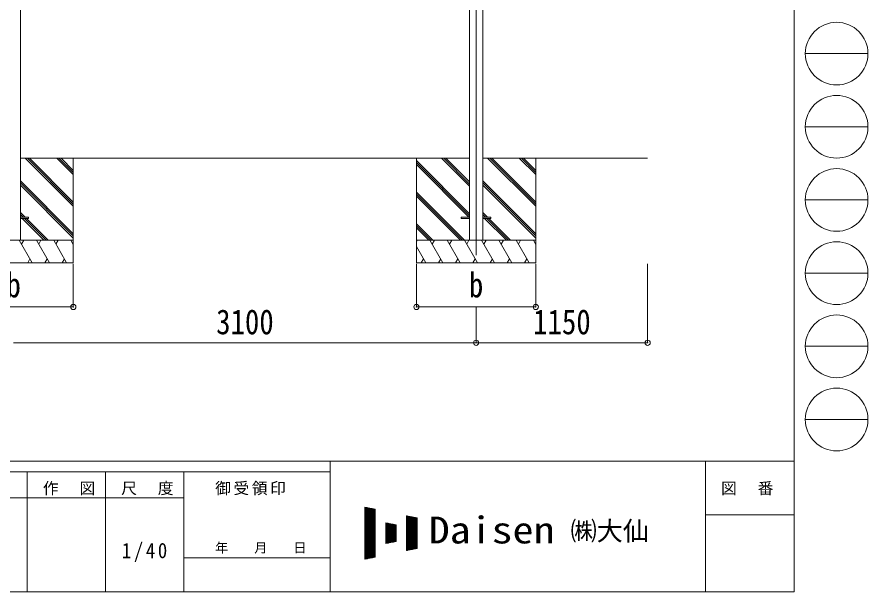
# Model space of a CAD drawing. Units: millimetres at full size. Extents: x -9783 to 9892, y -6828 to 6752.
# Drawn here: x 4187 to 9892, y -6828 to -2978 of the extents above; entities that cross this region are included whole.
import ezdxf
from ezdxf.enums import TextEntityAlignment as Align

# ---------------------------------------------------------------- set-up
doc = ezdxf.new("R2010")
doc.units = ezdxf.units.MM
doc.header["$LTSCALE"] = 35
doc.header["$PDMODE"] = 32
doc.header["$PDSIZE"] = 35
for name, color, linetype, lineweight in [('0-0_0', 7, 'Continuous', 9), ('0-1_本体', 4, 'Continuous', 9), ('0-2_部品', 7, 'Continuous', 9), ('0-8_PARTS2', 2, 'Continuous', 9), ('0-A_寸法', 6, 'Continuous', 9), ('F-0_240', 7, 'Continuous', 9)]:
    doc.layers.add(name, color=color, linetype=linetype, lineweight=lineweight)
doc.styles.add('ＭＳ ゴシック', font='')
doc.styles.get('ＭＳ ゴシック').set_extended_font_data('MS Gothic')

msp = doc.modelspace()

# ---------------------------------------------------------------- linework, layer by layer
at = {"layer": '0-0_0'}
for p, q in [((7219.1, -3923.2), (4209.9, -3923.2)), ((4564.7, -4245.66), (4242.24, -3923.2)), ((4564.7, -4231.51), (4256.38, -3923.2)), ((4564.7, -4217.37), (4270.52, -3923.2)), ((4564.7, -4033.53), (4454.37, -3923.2)), ((4564.7, -4019.38), (4468.51, -3923.2)), ((4564.7, -4005.24), (4482.66, -3923.2)), ((4564.7, -3923.2), (4564.7, -4623.19)), ((6864.3, -3923.2), (6864.3, -4623.19)), ((7219.1, -4108.82), (7033.47, -3923.2)), ((7219.1, -4094.68), (7047.61, -3923.2)), ((7219.1, -4080.54), (7061.76, -3923.2)), ((8414.7, -3923.2), (7309.5, -3923.2)), ((7664.3, -4245.66), (7341.84, -3923.2)), ((7664.3, -4231.51), (7355.98, -3923.2)), ((7664.3, -4217.37), (7370.12, -3923.2)), ((7664.3, -4033.53), (7553.97, -3923.2)), ((7664.3, -4019.38), (7568.11, -3923.2)), ((7664.3, -4005.24), (7582.26, -3923.2)), ((7664.3, -3923.2), (7664.3, -4623.19)), ((7219.1, -4292.67), (6864.3, -3937.87)), ((7219.1, -4306.81), (6864.3, -3952.02)), ((7216.84, -4318.7), (6864.3, -3966.16)), ((4564.7, -4429.5), (4209.9, -4074.71)), ((4564.7, -4443.65), (4209.9, -4088.85)), ((4564.7, -4457.79), (4209.9, -4102.99)), ((7664.3, -4429.5), (7309.5, -4074.71)), ((7664.3, -4443.65), (7309.5, -4088.85)), ((7664.3, -4457.79), (7309.5, -4102.99)), ((7187.49, -4473.19), (6864.3, -4150.01)), ((7173.35, -4473.19), (6864.3, -4164.15)), ((7159.21, -4473.19), (6864.3, -4178.29)), ((4241.76, -4318.7), (4209.9, -4286.84)), ((4227.62, -4318.7), (4209.9, -4300.98)), ((4213.48, -4318.7), (4209.9, -4315.12)), ((4367.98, -4473.19), (4222.48, -4327.7)), ((4382.12, -4473.19), (4236.62, -4327.7)), ((4396.26, -4473.19), (4250.76, -4327.7)), ((7341.36, -4318.7), (7309.5, -4286.84)), ((7327.22, -4318.7), (7309.5, -4300.98)), ((7313.08, -4318.7), (7309.5, -4315.12)), ((7467.58, -4473.19), (7322.08, -4327.7)), ((7481.72, -4473.19), (7336.22, -4327.7)), ((7495.86, -4473.19), (7350.36, -4327.7)), ((6975.36, -4473.19), (6864.3, -4362.14)), ((6961.22, -4473.19), (6864.3, -4376.28)), ((6947.08, -4473.19), (6864.3, -4390.42)), ((3764.7, -4473.19), (4564.7, -4473.19)), ((4289.02, -4623.19), (4202.41, -4473.19)), ((4217.41, -4499.18), (4232.42, -4473.19)), ((4404.49, -4623.19), (4317.88, -4473.19)), ((4332.88, -4499.18), (4347.89, -4473.19)), ((4519.96, -4623.19), (4433.35, -4473.19)), ((4448.35, -4499.18), (4463.35, -4473.19)), ((4564.7, -4500.7), (4548.82, -4473.19)), ((6864.3, -4473.19), (7664.3, -4473.19)), ((6870.13, -4473.19), (6864.3, -4483.29)), ((7042.21, -4623.19), (6955.6, -4473.19)), ((6985.6, -4473.19), (6970.6, -4499.18)), ((7157.68, -4623.19), (7071.07, -4473.19)), ((7086.07, -4499.18), (7101.07, -4473.19)), ((7273.15, -4623.19), (7186.54, -4473.19)), ((7201.54, -4499.18), (7216.54, -4473.19)), ((7388.62, -4623.19), (7302.01, -4473.19)), ((7317.01, -4499.18), (7332.01, -4473.19)), ((7504.09, -4623.19), (7417.48, -4473.19)), ((7432.48, -4499.18), (7447.49, -4473.19)), ((7619.56, -4623.19), (7532.95, -4473.19)), ((7547.95, -4499.18), (7562.95, -4473.19)), ((7664.3, -4500.7), (7648.42, -4473.19)), ((6926.74, -4623.19), (6864.3, -4515.06)), ((4274.02, -4597.21), (4259.02, -4623.19)), ((4389.49, -4597.21), (4374.49, -4623.19)), ((4504.96, -4597.22), (4489.96, -4623.19)), ((6911.74, -4597.22), (6896.74, -4623.19)), ((7027.21, -4597.22), (7012.21, -4623.19)), ((7142.68, -4597.21), (7127.68, -4623.19)), ((7258.15, -4597.21), (7243.15, -4623.19)), ((7373.62, -4597.21), (7358.62, -4623.19)), ((7489.09, -4597.21), (7474.09, -4623.19)), ((7604.56, -4597.22), (7589.56, -4623.19)), ((4564.7, -4623.19), (3764.7, -4623.19)), ((7664.3, -4623.19), (6864.3, -4623.19))]:
    msp.add_line(p, q, dxfattribs=at)
at = {"layer": '0-1_本体'}
for p, q in [((4209.9, -996.81), (4209.9, -4473.19)), ((7219.5, -996.81), (7219.5, -4473.19)), ((7309.9, -996.81), (7309.9, -4473.19))]:
    msp.add_line(p, q, dxfattribs=at)
at = {"layer": '0-2_部品', "color": 4}
for p, q in [((4209.9, -4318.7), (4264.7, -4318.7)), ((4209.9, -4327.7), (4264.7, -4327.7)), ((4264.7, -4318.7), (4264.7, -4327.7)), ((7164.7, -4318.7), (7219.5, -4318.7)), ((7309.5, -4318.7), (7364.3, -4318.7)), ((7309.5, -4327.7), (7364.3, -4327.7)), ((7364.3, -4318.7), (7364.3, -4327.7))]:
    msp.add_line(p, q, dxfattribs=at)
msp.add_lwpolyline([(7164.7, -4318.7), (7164.7, -4327.7), (7219.5, -4327.7)], dxfattribs=at)
at = {"layer": '0-8_PARTS2'}
msp.add_line((7264.7, -1023.2), (7264.7, -4573.19), dxfattribs=at)
at = {"layer": '0-A_寸法'}
for p, q in [((4564.7, -4919.58), (4564.7, -4630.61)), ((6864.7, -4919.58), (6864.7, -4630.61)), ((7664.7, -4919.58), (7664.7, -4630.61)), ((8414.7, -5159.56), (8414.7, -4630.61)), ((4564.7, -4919.58), (3764.7, -4919.58)), ((7664.7, -4919.58), (6864.7, -4919.58)), ((7264.7, -5159.56), (7264.7, -4919.58)), ((7264.7, -5159.56), (4164.7, -5159.56)), ((8414.7, -5159.56), (7264.7, -5159.56))]:
    msp.add_line(p, q, dxfattribs=at)
for p in [(4564.7, -4919.58), (6864.7, -4919.58), (7664.7, -4919.58), (7264.7, -5159.56), (8414.7, -5159.56)]:
    msp.add_point(p, dxfattribs=at)
at = {"layer": 'F-0_240', "color": 5}
for p, q in [((9396.97, 6751.9), (9396.97, -6828.1)), ((-9783.03, -5953.1), (9396.97, -5953.1)), ((6285.75, -5953.1), (6285.75, -6828.1)), ((8801.97, -5953.1), (8801.97, -6828.1)), ((-9783.03, -6023.1), (6285.75, -6023.1)), ((4255.75, -6023.1), (4255.75, -6828.1)), ((4780.75, -6023.1), (4780.75, -6828.1)), ((5305.75, -6023.1), (5305.75, -6828.1)), ((3205.75, -6198.1), (5305.75, -6198.1)), ((8801.97, -6311.85), (9396.97, -6311.85)), ((5305.75, -6600.6), (6285.75, -6600.6)), ((-9783.03, -6828.1), (9396.97, -6828.1))]:
    msp.add_line(p, q, dxfattribs=at)
at = {"layer": 'F-0_240', "color": 4}
for p, q in [((9471.77, -3223.1), (9891.77, -3223.1)), ((9471.77, -3713.1), (9891.77, -3713.1)), ((9471.77, -4203.1), (9891.77, -4203.1)), ((9471.77, -4693.1), (9891.77, -4693.1)), ((9471.77, -5183.1), (9891.77, -5183.1)), ((9471.77, -5673.1), (9891.77, -5673.1))]:
    msp.add_line(p, q, dxfattribs=at)
at = {"layer": 'F-0_240'}
for p, q in [((6519.04, -6259.47), (6589.04, -6274.05)), ((6519.04, -6259.47), (6519.04, -6609.47)), ((6519.04, -6262.76), (6534.85, -6262.76)), ((6519.04, -6266.26), (6551.65, -6266.26)), ((6519.04, -6269.76), (6568.45, -6269.76)), ((6519.04, -6273.26), (6585.25, -6273.26)), ((6521.12, -6609.03), (6521.12, -6259.9)), ((6524.62, -6608.3), (6524.62, -6260.63)), ((6528.12, -6607.58), (6528.12, -6261.36)), ((6531.62, -6606.85), (6531.62, -6262.09)), ((6535.12, -6606.12), (6535.12, -6262.81)), ((6538.62, -6605.39), (6538.62, -6263.54)), ((6542.12, -6604.66), (6542.12, -6264.27)), ((6545.62, -6603.93), (6545.62, -6265)), ((6549.12, -6603.2), (6549.12, -6265.73)), ((6552.62, -6602.47), (6552.62, -6266.46)), ((6556.12, -6601.74), (6556.12, -6267.19)), ((6559.62, -6601.01), (6559.62, -6267.92)), ((6563.12, -6600.28), (6563.12, -6268.65)), ((6566.62, -6599.55), (6566.62, -6269.38)), ((6570.12, -6598.83), (6570.12, -6270.11)), ((6573.62, -6598.1), (6573.62, -6270.84)), ((6577.12, -6597.37), (6577.12, -6271.56)), ((6580.62, -6596.64), (6580.62, -6272.29)), ((6584.12, -6595.91), (6584.12, -6273.02)), ((6587.62, -6595.18), (6587.62, -6273.75)), ((6589.04, -6274.05), (6589.04, -6594.88)), ((6519.04, -6276.76), (6589.04, -6276.76)), ((6519.04, -6280.26), (6589.04, -6280.26)), ((6519.04, -6283.76), (6589.04, -6283.76)), ((6519.04, -6287.26), (6589.04, -6287.26)), ((6519.04, -6290.76), (6589.04, -6290.76)), ((6519.04, -6294.26), (6589.04, -6294.26)), ((6519.04, -6297.76), (6589.04, -6297.76)), ((6519.04, -6301.26), (6589.04, -6301.26)), ((6519.04, -6304.76), (6589.04, -6304.76)), ((6519.04, -6308.26), (6589.04, -6308.26)), ((6519.04, -6311.76), (6589.04, -6311.76)), ((6519.04, -6315.26), (6589.04, -6315.26)), ((6519.04, -6318.76), (6589.04, -6318.76)), ((6519.04, -6322.26), (6589.04, -6322.26)), ((6519.04, -6325.76), (6589.04, -6325.76)), ((6519.04, -6329.26), (6589.04, -6329.26)), ((6799.04, -6317.8), (6869.04, -6332.38)), ((6799.04, -6317.8), (6799.04, -6551.13)), ((6799.04, -6318.76), (6803.65, -6318.76)), ((6799.04, -6322.26), (6820.45, -6322.26)), ((6799.04, -6325.76), (6837.25, -6325.76)), ((6799.04, -6329.26), (6854.05, -6329.26)), ((6801.12, -6550.7), (6801.12, -6318.23)), ((6804.62, -6549.97), (6804.62, -6318.96)), ((6808.12, -6549.24), (6808.12, -6319.69)), ((6811.62, -6548.51), (6811.62, -6320.42)), ((6815.12, -6547.78), (6815.12, -6321.15)), ((6818.62, -6547.05), (6818.62, -6321.88)), ((6822.12, -6546.33), (6822.12, -6322.61)), ((6825.62, -6545.6), (6825.62, -6323.34)), ((6829.12, -6544.87), (6829.12, -6324.06)), ((6832.62, -6544.14), (6832.62, -6324.79)), ((6836.12, -6543.41), (6836.12, -6325.52)), ((6839.62, -6542.68), (6839.62, -6326.25)), ((6843.12, -6541.95), (6843.12, -6326.98)), ((6846.62, -6541.22), (6846.62, -6327.71)), ((6850.12, -6540.49), (6850.12, -6328.44)), ((6853.62, -6539.76), (6853.62, -6329.17)), ((6857.12, -6539.03), (6857.12, -6329.9)), ((6860.62, -6538.3), (6860.62, -6330.63)), ((6864.12, -6537.58), (6864.12, -6331.36)), ((6519.04, -6332.76), (6589.04, -6332.76)), ((6519.04, -6336.26), (6589.04, -6336.26)), ((6519.04, -6339.76), (6589.04, -6339.76)), ((6519.04, -6343.26), (6589.04, -6343.26)), ((6519.04, -6346.76), (6589.04, -6346.76)), ((6519.04, -6350.26), (6589.04, -6350.26)), ((6519.04, -6353.76), (6589.04, -6353.76)), ((6519.04, -6357.26), (6589.04, -6357.26)), ((6519.04, -6360.76), (6589.04, -6360.76)), ((6519.04, -6364.26), (6589.04, -6364.26)), ((6519.04, -6367.76), (6589.04, -6367.76)), ((6519.04, -6371.26), (6589.04, -6371.26)), ((6519.04, -6374.76), (6589.04, -6374.76)), ((6519.04, -6378.26), (6589.04, -6378.26)), ((6519.04, -6381.76), (6589.04, -6381.76)), ((6519.04, -6385.26), (6589.04, -6385.26)), ((6519.04, -6388.76), (6589.04, -6388.76)), ((6659.04, -6364.47), (6729.04, -6379.05)), ((6659.04, -6364.47), (6659.04, -6504.47)), ((6659.04, -6367.76), (6674.85, -6367.76)), ((6659.04, -6371.26), (6691.65, -6371.26)), ((6659.04, -6374.76), (6708.45, -6374.76)), ((6659.04, -6378.26), (6725.25, -6378.26)), ((6659.04, -6381.76), (6729.04, -6381.76)), ((6659.04, -6385.26), (6729.04, -6385.26)), ((6659.04, -6388.76), (6729.04, -6388.76)), ((6661.12, -6504.03), (6661.12, -6364.9)), ((6664.62, -6503.3), (6664.62, -6365.63)), ((6668.12, -6502.58), (6668.12, -6366.36)), ((6671.62, -6501.85), (6671.62, -6367.09)), ((6675.12, -6501.12), (6675.12, -6367.81)), ((6678.62, -6500.39), (6678.62, -6368.54)), ((6682.12, -6499.66), (6682.12, -6369.27)), ((6685.62, -6498.93), (6685.62, -6370)), ((6689.12, -6498.2), (6689.12, -6370.73)), ((6692.62, -6497.47), (6692.62, -6371.46)), ((6696.12, -6496.74), (6696.12, -6372.19)), ((6699.62, -6496.01), (6699.62, -6372.92)), ((6703.12, -6495.28), (6703.12, -6373.65)), ((6706.62, -6494.55), (6706.62, -6374.38)), ((6710.12, -6493.83), (6710.12, -6375.11)), ((6713.62, -6493.1), (6713.62, -6375.84)), ((6717.12, -6492.37), (6717.12, -6376.56)), ((6720.62, -6491.64), (6720.62, -6377.29)), ((6724.12, -6490.91), (6724.12, -6378.02)), ((6727.62, -6490.18), (6727.62, -6378.75)), ((6729.04, -6379.05), (6729.04, -6489.88)), ((6799.04, -6332.76), (6869.04, -6332.76)), ((6799.04, -6336.26), (6869.04, -6336.26)), ((6799.04, -6339.76), (6869.04, -6339.76)), ((6799.04, -6343.26), (6869.04, -6343.26)), ((6799.04, -6346.76), (6869.04, -6346.76)), ((6799.04, -6350.26), (6869.04, -6350.26)), ((6799.04, -6353.76), (6869.04, -6353.76)), ((6799.04, -6357.26), (6869.04, -6357.26)), ((6799.04, -6360.76), (6869.04, -6360.76)), ((6799.04, -6364.26), (6869.04, -6364.26)), ((6799.04, -6367.76), (6869.04, -6367.76)), ((6799.04, -6371.26), (6869.04, -6371.26)), ((6799.04, -6374.76), (6869.04, -6374.76)), ((6799.04, -6378.26), (6869.04, -6378.26)), ((6799.04, -6381.76), (6869.04, -6381.76)), ((6799.04, -6385.26), (6869.04, -6385.26)), ((6799.04, -6388.76), (6869.04, -6388.76)), ((6867.62, -6536.85), (6867.62, -6332.09)), ((6869.04, -6332.38), (6869.04, -6536.55)), ((6519.04, -6392.26), (6589.04, -6392.26)), ((6519.04, -6395.76), (6589.04, -6395.76)), ((6519.04, -6399.26), (6589.04, -6399.26)), ((6519.04, -6402.76), (6589.04, -6402.76)), ((6519.04, -6406.26), (6589.04, -6406.26)), ((6519.04, -6409.76), (6589.04, -6409.76)), ((6519.04, -6413.26), (6589.04, -6413.26)), ((6519.04, -6416.76), (6589.04, -6416.76)), ((6519.04, -6420.26), (6589.04, -6420.26)), ((6519.04, -6423.76), (6589.04, -6423.76)), ((6519.04, -6427.26), (6589.04, -6427.26)), ((6519.04, -6430.76), (6589.04, -6430.76)), ((6519.04, -6434.26), (6589.04, -6434.26)), ((6519.04, -6437.76), (6589.04, -6437.76)), ((6519.04, -6441.26), (6589.04, -6441.26)), ((6519.04, -6444.76), (6589.04, -6444.76)), ((6659.04, -6392.26), (6729.04, -6392.26)), ((6659.04, -6395.76), (6729.04, -6395.76)), ((6659.04, -6399.26), (6729.04, -6399.26)), ((6659.04, -6402.76), (6729.04, -6402.76)), ((6659.04, -6406.26), (6729.04, -6406.26)), ((6659.04, -6409.76), (6729.04, -6409.76)), ((6659.04, -6413.26), (6729.04, -6413.26)), ((6659.04, -6416.76), (6729.04, -6416.76)), ((6659.04, -6420.26), (6729.04, -6420.26)), ((6659.04, -6423.76), (6729.04, -6423.76)), ((6659.04, -6427.26), (6729.04, -6427.26)), ((6659.04, -6430.76), (6729.04, -6430.76)), ((6659.04, -6434.26), (6729.04, -6434.26)), ((6659.04, -6437.76), (6729.04, -6437.76)), ((6659.04, -6441.26), (6729.04, -6441.26)), ((6659.04, -6444.76), (6729.04, -6444.76)), ((6799.04, -6392.26), (6869.04, -6392.26)), ((6799.04, -6395.76), (6869.04, -6395.76)), ((6799.04, -6399.26), (6869.04, -6399.26)), ((6799.04, -6402.76), (6869.04, -6402.76)), ((6799.04, -6406.26), (6869.04, -6406.26)), ((6799.04, -6409.76), (6869.04, -6409.76)), ((6799.04, -6413.26), (6869.04, -6413.26)), ((6799.04, -6416.76), (6869.04, -6416.76)), ((6799.04, -6420.26), (6869.04, -6420.26)), ((6799.04, -6423.76), (6869.04, -6423.76)), ((6799.04, -6427.26), (6869.04, -6427.26)), ((6799.04, -6430.76), (6869.04, -6430.76)), ((6799.04, -6434.26), (6869.04, -6434.26)), ((6799.04, -6437.76), (6869.04, -6437.76)), ((6799.04, -6441.26), (6869.04, -6441.26)), ((6799.04, -6444.76), (6869.04, -6444.76)), ((6519.04, -6448.26), (6589.04, -6448.26)), ((6519.04, -6451.76), (6589.04, -6451.76)), ((6519.04, -6455.26), (6589.04, -6455.26)), ((6519.04, -6458.76), (6589.04, -6458.76)), ((6519.04, -6462.26), (6589.04, -6462.26)), ((6519.04, -6465.76), (6589.04, -6465.76)), ((6519.04, -6469.26), (6589.04, -6469.26)), ((6519.04, -6472.76), (6589.04, -6472.76)), ((6519.04, -6476.26), (6589.04, -6476.26)), ((6519.04, -6479.76), (6589.04, -6479.76)), ((6519.04, -6483.26), (6589.04, -6483.26)), ((6519.04, -6486.76), (6589.04, -6486.76)), ((6519.04, -6490.26), (6589.04, -6490.26)), ((6519.04, -6493.76), (6589.04, -6493.76)), ((6519.04, -6497.26), (6589.04, -6497.26)), ((6519.04, -6500.76), (6589.04, -6500.76)), ((6659.04, -6448.26), (6729.04, -6448.26)), ((6659.04, -6451.76), (6729.04, -6451.76)), ((6659.04, -6455.26), (6729.04, -6455.26)), ((6659.04, -6458.76), (6729.04, -6458.76)), ((6659.04, -6462.26), (6729.04, -6462.26)), ((6659.04, -6465.76), (6729.04, -6465.76)), ((6659.04, -6469.26), (6729.04, -6469.26)), ((6659.04, -6472.76), (6729.04, -6472.76)), ((6659.04, -6476.26), (6729.04, -6476.26)), ((6659.04, -6479.76), (6729.04, -6479.76)), ((6659.04, -6483.26), (6729.04, -6483.26)), ((6659.04, -6486.76), (6729.04, -6486.76)), ((6659.04, -6504.47), (6729.04, -6489.88)), ((6659.04, -6490.26), (6727.23, -6490.26)), ((6659.04, -6493.76), (6710.43, -6493.76)), ((6659.04, -6497.26), (6693.63, -6497.26)), ((6659.04, -6500.76), (6676.83, -6500.76)), ((6799.04, -6448.26), (6869.04, -6448.26)), ((6799.04, -6451.76), (6869.04, -6451.76)), ((6799.04, -6455.26), (6869.04, -6455.26)), ((6799.04, -6458.76), (6869.04, -6458.76)), ((6799.04, -6462.26), (6869.04, -6462.26)), ((6799.04, -6465.76), (6869.04, -6465.76)), ((6799.04, -6469.26), (6869.04, -6469.26)), ((6799.04, -6472.76), (6869.04, -6472.76)), ((6799.04, -6476.26), (6869.04, -6476.26)), ((6799.04, -6479.76), (6869.04, -6479.76)), ((6799.04, -6483.26), (6869.04, -6483.26)), ((6799.04, -6486.76), (6869.04, -6486.76)), ((6799.04, -6490.26), (6869.04, -6490.26)), ((6799.04, -6493.76), (6869.04, -6493.76)), ((6799.04, -6497.26), (6869.04, -6497.26)), ((6799.04, -6500.76), (6869.04, -6500.76)), ((6519.04, -6504.26), (6589.04, -6504.26)), ((6519.04, -6507.76), (6589.04, -6507.76)), ((6519.04, -6511.26), (6589.04, -6511.26)), ((6519.04, -6514.76), (6589.04, -6514.76)), ((6519.04, -6518.26), (6589.04, -6518.26)), ((6519.04, -6521.76), (6589.04, -6521.76)), ((6519.04, -6525.26), (6589.04, -6525.26)), ((6519.04, -6528.76), (6589.04, -6528.76)), ((6519.04, -6532.26), (6589.04, -6532.26)), ((6519.04, -6535.76), (6589.04, -6535.76)), ((6519.04, -6539.26), (6589.04, -6539.26)), ((6519.04, -6542.76), (6589.04, -6542.76)), ((6519.04, -6546.26), (6589.04, -6546.26)), ((6519.04, -6549.76), (6589.04, -6549.76)), ((6519.04, -6553.26), (6589.04, -6553.26)), ((6519.04, -6556.76), (6589.04, -6556.76)), ((6659.04, -6504.26), (6660.03, -6504.26)), ((6799.04, -6504.26), (6869.04, -6504.26)), ((6799.04, -6507.76), (6869.04, -6507.76)), ((6799.04, -6511.26), (6869.04, -6511.26)), ((6799.04, -6514.76), (6869.04, -6514.76)), ((6799.04, -6518.26), (6869.04, -6518.26)), ((6799.04, -6521.76), (6869.04, -6521.76)), ((6799.04, -6525.26), (6869.04, -6525.26)), ((6799.04, -6528.76), (6869.04, -6528.76)), ((6799.04, -6532.26), (6869.04, -6532.26)), ((6799.04, -6535.76), (6869.04, -6535.76)), ((6869.04, -6536.55), (6799.04, -6551.13)), ((6799.04, -6539.26), (6856.03, -6539.26)), ((6799.04, -6542.76), (6839.23, -6542.76)), ((6799.04, -6546.26), (6822.43, -6546.26)), ((6799.04, -6549.76), (6805.63, -6549.76)), ((6519.04, -6560.26), (6589.04, -6560.26)), ((6519.04, -6563.76), (6589.04, -6563.76)), ((6519.04, -6567.26), (6589.04, -6567.26)), ((6519.04, -6570.76), (6589.04, -6570.76)), ((6519.04, -6574.26), (6589.04, -6574.26)), ((6519.04, -6577.76), (6589.04, -6577.76)), ((6519.04, -6581.26), (6589.04, -6581.26)), ((6519.04, -6584.76), (6589.04, -6584.76)), ((6519.04, -6588.26), (6589.04, -6588.26)), ((6519.04, -6591.76), (6589.04, -6591.76)), ((6589.04, -6594.88), (6519.04, -6609.47)), ((6519.04, -6595.26), (6587.23, -6595.26)), ((6519.04, -6598.76), (6570.43, -6598.76)), ((6519.04, -6602.26), (6553.63, -6602.26)), ((6519.04, -6605.76), (6536.83, -6605.76)), ((6519.04, -6609.26), (6520.03, -6609.26))]:
    msp.add_line(p, q, dxfattribs=at)
at = {"layer": 'F-0_240', "color": 4}
for centre in [(9681.77, -3223.1), (9681.77, -3713.1), (9681.77, -4203.1), (9681.77, -4693.1), (9681.77, -5183.1), (9681.77, -5673.1)]:
    msp.add_circle(centre, 210, dxfattribs=at)

# ---------------------------------------------------------------- texts
at = {"layer": '0-A_寸法', "color": 7, "style": 'ＭＳ ゴシック', "width": 0.85}
for s, p in [('b', (4116.58, -4905.21)), ('b', (7216.58, -4905.21)), ('3100', (5522.2, -5152.56)), ('1150', (7647.2, -5152.56))]:
    msp.add_text(s, height=166.8, dxfattribs=at).set_placement(p, align=Align.BOTTOM_LEFT)
at = {"layer": 'F-0_240', "style": 'ＭＳ ゴシック', "width": 1.15}
msp.add_text('Daisen', height=179.6, dxfattribs=at).set_placement((6947.05, -6556.97), align=Align.BOTTOM_LEFT)
at = {"layer": 'F-0_240', "style": 'ＭＳ ゴシック'}
for s, height, p in [('㈱大仙\u3000', 128.3, (7898.35, -6521.97)), ('年\u3000\u3000月\u3000\u3000日', 64.15, (5515.76, -6583.1))]:
    msp.add_text(s, height=height, dxfattribs=at).set_placement(p, align=Align.BOTTOM_LEFT)
at = {"layer": 'F-0_240', "attachment_point": 7, "style": 'ＭＳ ゴシック'}
for s, insert, char_height in [('\\T1.17;作\u3000図', (4360.75, -6180.6), 76.98), ('\\T1.17;尺\u3000度', (4885.76, -6180.6), 76.98), ('\\T1.17;御受領印', (5515.75, -6180.6), 76.98), ('\\T1.17;図\u3000番', (8906.97, -6180.6), 76.98), ('\\T1.28;\\W0.9;1/40', (4890.13, -6626.85), 102.6)]:
    msp.add_mtext(s, dxfattribs=dict(at, insert=insert, char_height=char_height))

doc.saveas('drawing.dxf')
